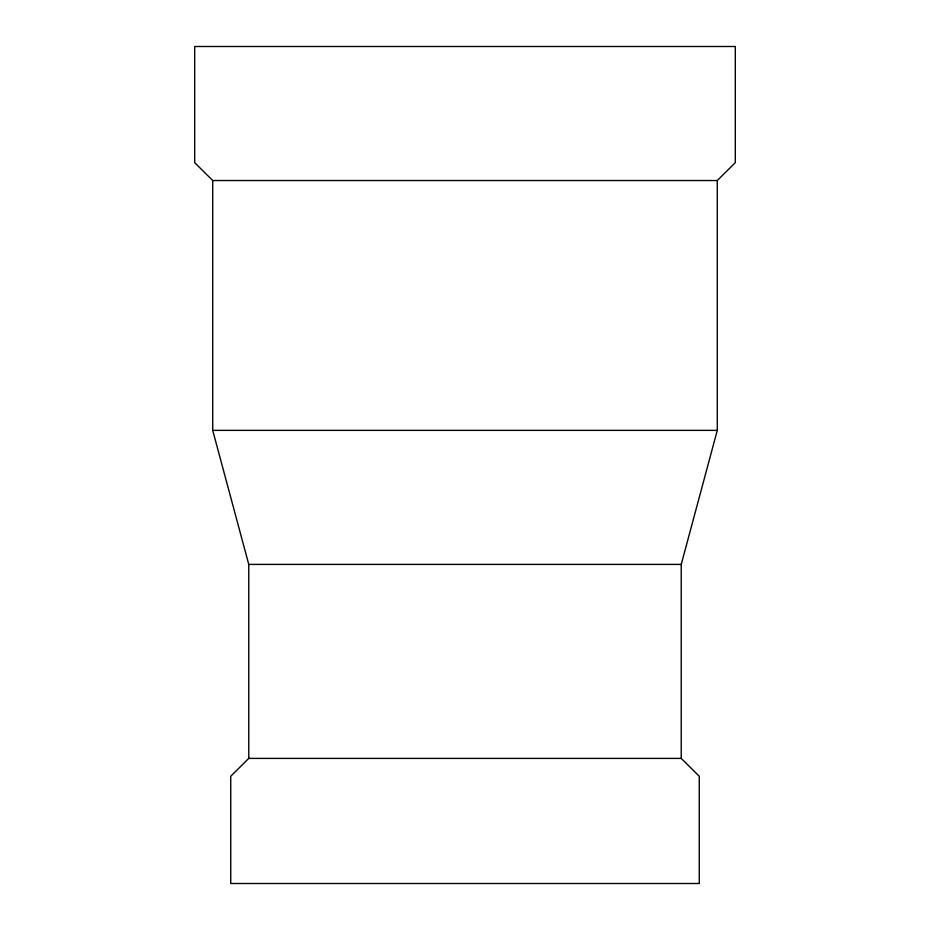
<?xml version="1.0" encoding="UTF-8"?>
<svg xmlns="http://www.w3.org/2000/svg" width="930" height="930" viewBox="0 0 930 930"><rect width="100%" height="100%" fill="white"/><g stroke="black" fill="none" stroke-linecap="round" stroke-linejoin="round"><path stroke-width="1.4" d="M681.237 758.403L248.763 758.403L230.733 776.271L230.733 883.5L699.267 883.5L699.267 776.271L681.237 758.403L681.237 564.405L717.286 430.369L717.286 180.536L735.305 162.657L735.305 46.5L194.696 46.5L194.696 162.657L212.714 180.536L717.286 180.536M212.714 180.536L212.714 430.369L717.286 430.369M212.714 430.369L248.763 564.405L681.237 564.405M248.763 564.405L248.763 758.403"/></g></svg>
